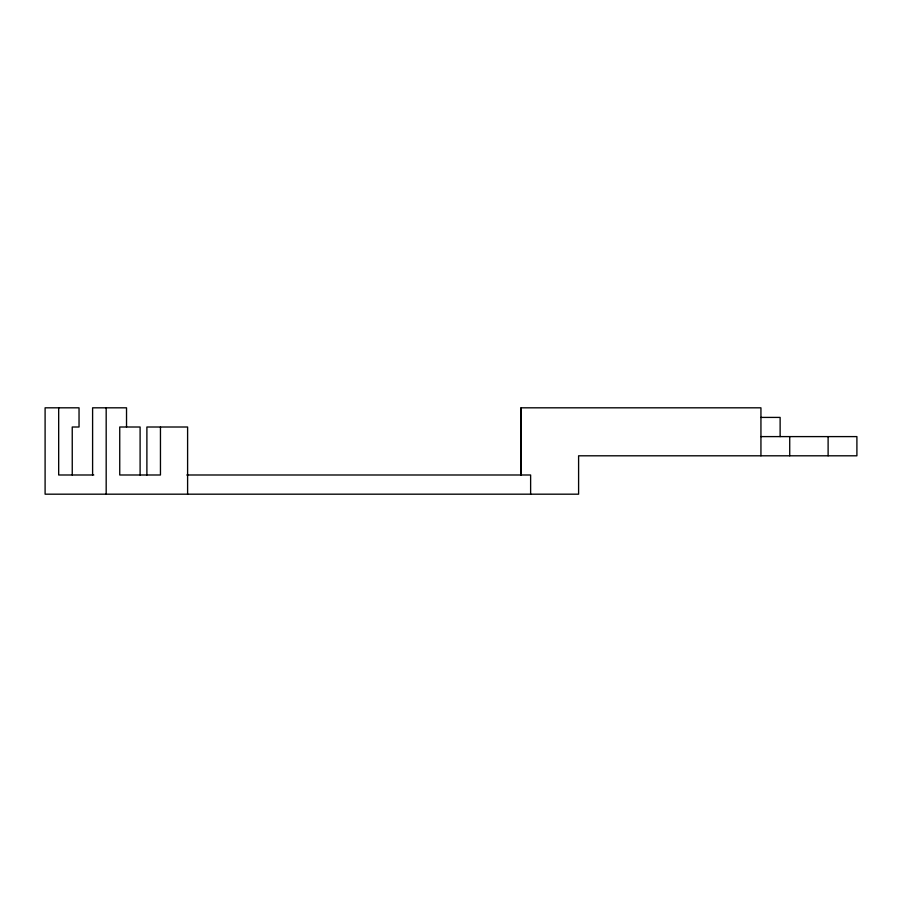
<?xml version="1.0" encoding="UTF-8"?>
<svg xmlns="http://www.w3.org/2000/svg" width="902" height="902" viewBox="0 0 902 902"><rect width="100%" height="100%" fill="white"/><g stroke="black" fill="none" stroke-linecap="round" stroke-linejoin="round"><path stroke-width="1.35" d="M521.029 407.817L521.085 474.993L521.029 407.817L760.938 407.817L760.938 455.803M760.938 417.412L780.129 417.412L780.129 436.602M760.938 436.602L856.9 436.602L856.9 455.803L578.599 455.803L578.599 494.183L45.1 494.183L45.1 407.817L79.038 407.817L79.038 427.007L72.239 427.007L72.25 474.993M93.774 474.993L58.675 474.993L58.675 407.817M186.827 474.993L530.624 474.993L530.624 494.183M828.115 436.602L828.115 455.803M789.724 436.602L789.724 455.803M187.605 494.183L187.605 427.007L146.891 427.007L146.891 474.993M160.455 427.007L160.455 474.993L119.74 474.993L119.74 427.007L140.103 427.007L140.103 474.993M126.528 427.007L126.528 407.817L92.602 407.817L92.602 474.993M106.177 407.817L106.177 494.183"/></g></svg>
